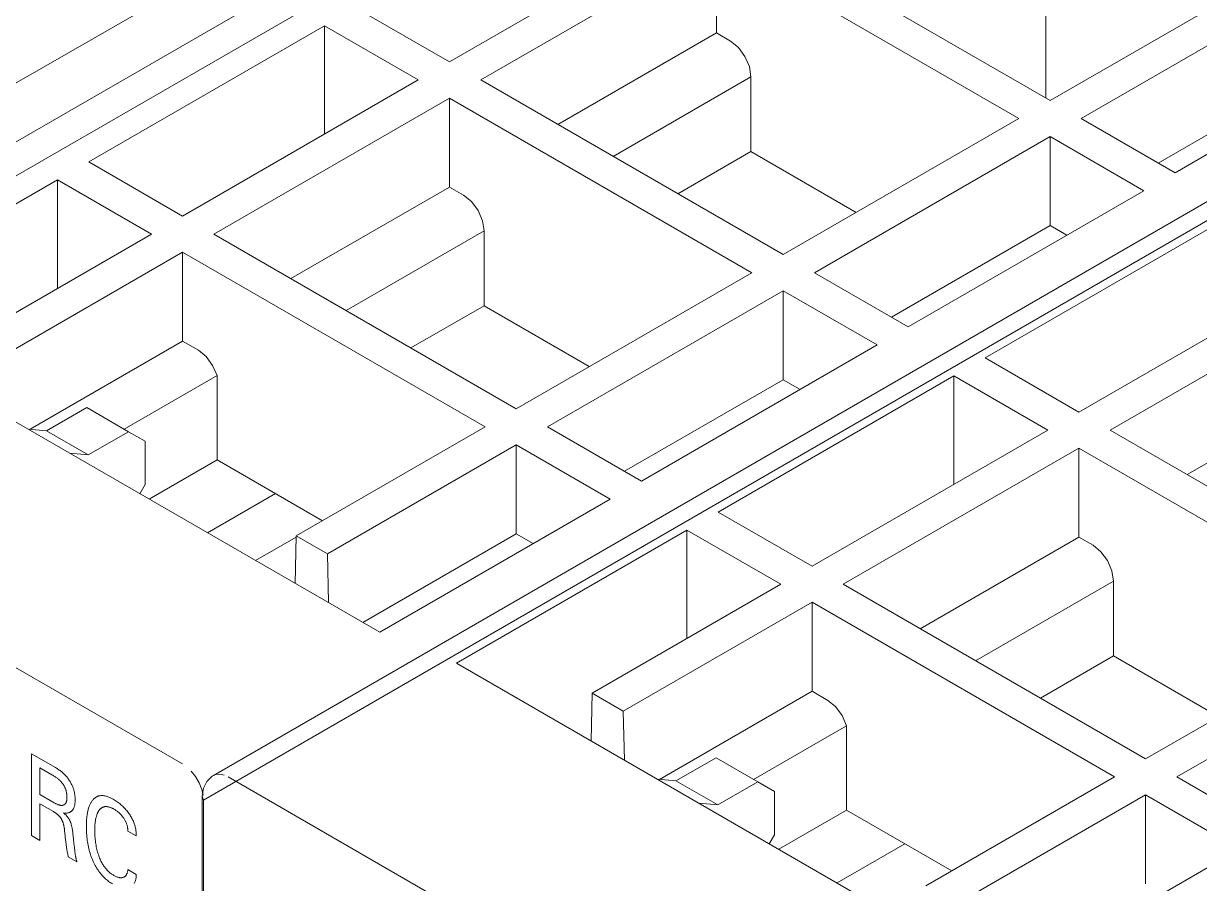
# Model space of a CAD drawing. Header units: inches. Extents: x 67248 to 85686, y -40174 to -31152.
# Drawn here: x 82465.76 to 82487.29, y -32902.73 to -32886.99 of the extents above; entities that cross this region are included whole.
import ezdxf

# ---------------------------------------------------------------- set-up
doc = ezdxf.new("R2010")
doc.units = ezdxf.units.IN
doc.header["$MEASUREMENT"] = 0

# ---------------------------------------------------------------- blocks, each defined once
blk = doc.blocks.new('ET200S')
at = {"lineweight": 0}
for p, q in [((65.08, 37.544), (110.119, 63.547)), ((65.619, 37.28), (87.186, 49.731)), ((90.406, 46.359), (90.406, 42.827)), ((80.294, 43.439), (84.29, 45.747)), ((90.477, 42.786), (85.349, 45.747)), ((84.82, 45.441), (80.824, 43.134)), ((84.82, 45.441), (84.82, 43.933)), ((84.82, 45.441), (89.947, 42.481)), ((90.477, 42.786), (94.473, 45.093)), ((76.227, 44.968), (72.201, 42.66)), ((95.002, 44.788), (91.006, 42.481)), ((80.294, 43.439), (78.702, 44.359)), ((78.173, 44.053), (74.177, 41.746)), ((78.173, 44.053), (78.173, 42.215)), ((78.173, 44.053), (79.765, 43.134)), ((84.82, 43.933), (82.13, 42.38)), ((85.06, 43.794), (84.82, 43.933)), ((92.598, 41.562), (96.594, 43.869)), ((76.291, 31.345), (97.858, 43.796)), ((85.06, 43.794), (85.192, 43.687)), ((85.192, 43.687), (85.304, 43.535)), ((85.304, 43.535), (85.378, 43.36)), ((76.122, 30.927), (97.689, 43.379)), ((85.378, 43.36), (85.404, 43.188)), ((95.002, 43.28), (92.312, 41.727)), ((75.769, 40.827), (79.765, 43.134)), ((85.951, 40.174), (80.824, 43.134)), ((85.404, 43.188), (83.067, 41.838)), ((85.404, 43.188), (85.404, 41.92)), ((80.294, 42.828), (76.298, 40.521)), ((80.294, 42.828), (80.294, 41.32)), ((80.294, 42.828), (85.422, 39.868)), ((85.951, 40.174), (89.947, 42.481)), ((92.598, 41.562), (91.006, 42.481)), ((90.477, 42.175), (86.481, 39.868)), ((90.477, 42.175), (90.477, 40.667)), ((90.477, 42.175), (92.069, 41.256)), ((84.165, 41.205), (85.404, 41.92)), ((87.19, 40.889), (85.404, 41.92)), ((75.769, 40.827), (74.177, 41.746)), ((73.648, 41.44), (69.74, 39.184)), ((73.648, 41.44), (73.648, 39.602)), ((73.648, 41.44), (75.239, 40.521)), ((80.294, 41.32), (77.604, 39.767)), ((80.534, 41.182), (80.294, 41.32)), ((80.534, 41.182), (80.667, 41.074)), ((80.667, 41.074), (80.778, 40.922)), ((88.073, 38.949), (92.069, 41.256)), ((80.778, 40.922), (80.852, 40.747)), ((80.852, 40.747), (80.879, 40.575)), ((93.37, 40.731), (89.374, 38.424)), ((72.039, 38.674), (75.239, 40.521)), ((81.426, 37.561), (76.298, 40.521)), ((80.879, 40.575), (78.542, 39.226)), ((80.879, 40.575), (80.879, 39.307)), ((90.477, 40.667), (87.787, 39.114)), ((90.762, 40.502), (90.477, 40.667)), ((75.769, 40.215), (72.569, 38.368)), ((75.769, 40.215), (75.769, 38.707)), ((75.769, 40.215), (80.896, 37.255)), ((81.426, 37.561), (85.422, 39.868)), ((88.073, 38.949), (86.481, 39.868)), ((90.966, 37.505), (94.962, 39.812)), ((85.951, 39.562), (81.955, 37.255)), ((85.951, 39.562), (85.951, 38.054)), ((85.951, 39.562), (87.543, 38.643)), ((95.491, 39.506), (91.495, 37.199)), ((79.64, 38.592), (80.879, 39.307)), ((82.664, 38.276), (80.879, 39.307)), ((79.11, 33.775), (69.74, 39.184)), ((75.769, 38.707), (73.182, 37.214)), ((76.037, 38.553), (75.769, 38.707)), ((76.037, 38.553), (76.168, 38.447)), ((83.547, 36.336), (87.543, 38.643)), ((76.168, 38.447), (76.278, 38.297)), ((76.278, 38.297), (76.353, 38.124)), ((90.966, 37.505), (89.374, 38.424)), ((76.353, 38.124), (74.778, 37.215)), ((76.353, 38.124), (76.353, 36.694)), ((88.845, 38.118), (84.849, 35.811)), ((88.845, 38.118), (88.845, 36.28)), ((88.845, 38.118), (90.437, 37.199)), ((85.951, 38.054), (83.261, 36.501)), ((86.237, 37.889), (85.951, 38.054)), ((95.491, 37.998), (92.801, 36.445)), ((74.143, 37.582), (73.462, 37.189)), ((74.143, 37.582), (74.85, 37.173)), ((75.769, 31.54), (65.822, 37.282)), ((73.462, 37.189), (73.148, 37.217)), ((73.462, 37.189), (74.169, 36.781)), ((74.85, 37.173), (74.169, 36.781)), ((74.85, 37.173), (75.132, 37.01)), ((77.696, 35.408), (80.896, 37.255)), ((83.547, 36.336), (81.955, 37.255)), ((86.441, 34.892), (90.437, 37.199)), ((96.623, 34.239), (91.495, 37.199)), ((75.132, 36.275), (75.132, 37.01)), ((81.426, 36.95), (78.226, 35.102)), ((81.426, 36.95), (81.426, 35.441)), ((81.426, 36.95), (83.018, 36.03)), ((90.966, 36.893), (86.97, 34.586)), ((90.966, 36.893), (90.966, 35.385)), ((90.966, 36.893), (96.094, 33.933)), ((74.169, 36.781), (73.855, 36.809)), ((75.203, 36.03), (76.353, 36.694)), ((78.139, 35.663), (76.353, 36.694)), ((75.132, 36.275), (75.044, 36.122)), ((76.193, 35.459), (77.343, 36.123)), ((79.11, 33.775), (83.018, 36.03)), ((86.441, 34.892), (84.849, 35.811)), ((84.319, 35.505), (80.412, 33.25)), ((84.319, 35.505), (84.319, 33.667)), ((84.319, 35.505), (85.911, 34.586)), ((77.696, 35.387), (77.006, 34.989)), ((77.696, 35.408), (77.678, 34.602)), ((78.226, 35.102), (77.696, 35.408)), ((81.426, 35.441), (78.825, 33.94)), ((81.712, 35.276), (81.426, 35.441)), ((90.966, 35.385), (88.276, 33.832)), ((91.206, 35.247), (90.966, 35.385)), ((78.244, 34.275), (78.226, 35.102)), ((91.206, 35.247), (91.338, 35.139)), ((91.338, 35.139), (91.45, 34.987)), ((91.45, 34.987), (91.524, 34.812)), ((91.524, 34.812), (91.55, 34.64)), ((82.711, 32.739), (85.911, 34.586)), ((92.097, 31.626), (86.97, 34.586)), ((91.55, 34.64), (89.214, 33.291)), ((91.55, 34.64), (91.55, 33.372)), ((86.441, 34.281), (83.24, 32.433)), ((86.441, 34.281), (86.441, 32.772)), ((86.441, 34.281), (91.568, 31.32)), ((92.097, 31.626), (96.094, 33.933)), ((96.623, 33.627), (92.627, 31.32)), ((90.312, 32.657), (91.55, 33.372)), ((93.336, 32.341), (91.55, 33.372)), ((89.782, 27.84), (80.412, 33.25)), ((82.693, 31.933), (82.711, 32.739)), ((83.24, 32.433), (82.711, 32.739)), ((86.441, 32.772), (83.854, 31.279)), ((86.708, 32.618), (86.441, 32.772)), ((86.708, 32.618), (86.839, 32.512)), ((86.839, 32.512), (86.95, 32.362)), ((83.24, 32.433), (83.259, 31.606)), ((86.95, 32.362), (87.025, 32.189)), ((87.025, 32.189), (85.45, 31.28)), ((87.025, 32.189), (87.025, 30.759)), ((73.208, 30.326), (73.208, 31.714)), ((73.208, 31.714), (73.615, 31.479)), ((84.814, 31.647), (84.134, 31.254)), ((84.814, 31.647), (85.521, 31.239)), ((73.348, 31.476), (73.348, 31.024)), ((73.554, 31.357), (73.348, 31.476)), ((75.986, 31.328), (75.913, 31.421)), ((76.048, 31.22), (75.986, 31.328)), ((76.178, 31.243), (76.271, 31.333)), ((76.271, 31.333), (76.291, 31.345)), ((76.324, 31.36), (76.291, 31.345)), ((76.398, 31.368), (76.324, 31.36)), ((76.473, 31.352), (76.398, 31.368)), ((86.441, 25.605), (76.541, 31.32)), ((88.368, 29.473), (91.568, 31.32)), ((94.219, 30.401), (92.627, 31.32)), ((76.092, 31.11), (76.048, 31.22)), ((76.116, 31.01), (76.092, 31.11)), ((76.1, 30.994), (76.121, 31.132)), ((76.121, 31.132), (76.178, 31.243)), ((84.134, 31.254), (83.82, 31.282)), ((84.134, 31.254), (84.841, 30.846)), ((85.521, 31.239), (84.841, 30.846)), ((85.521, 31.239), (85.804, 31.075)), ((73.348, 31.024), (73.591, 30.884)), ((76.1, 30.994), (76.1, -34.49)), ((76.122, 30.927), (76.1, 30.994)), ((76.122, -34.556), (76.122, 30.927)), ((85.804, 30.34), (85.804, 31.075)), ((92.097, 31.015), (88.897, 29.167)), ((92.097, 31.015), (92.097, 29.507)), ((92.097, 31.015), (93.689, 30.096)), ((73.348, 30.867), (73.348, 30.245)), ((73.578, 30.734), (73.348, 30.867)), ((84.841, 30.846), (84.527, 30.874)), ((85.875, 30.096), (87.025, 30.759)), ((88.811, 29.728), (87.025, 30.759)), ((73.348, 30.245), (73.208, 30.326)), ((73.774, 30.354), (73.767, 30.416)), ((74.984, 30.321), (74.841, 30.404)), ((85.804, 30.34), (85.716, 30.187)), ((73.934, 30.127), (73.942, 30.062)), ((86.865, 29.524), (88.015, 30.188)), ((73.976, 29.884), (73.827, 29.969)), ((73.954, 29.978), (73.949, 30.011)), ((89.782, 27.84), (93.689, 30.096)), ((74.841, 29.751), (74.984, 29.669))]:
    blk.add_line(p, q, dxfattribs=at)
for points in [[(73.554, 31.357), (73.566, 31.35), (73.578, 31.342), (73.59, 31.335), (73.602, 31.327), (73.614, 31.319), (73.626, 31.311), (73.635, 31.304), (73.645, 31.297), (73.655, 31.289), (73.664, 31.281), (73.674, 31.273), (73.684, 31.264), (73.69, 31.258), (73.697, 31.251), (73.703, 31.245), (73.71, 31.238), (73.716, 31.231), (73.722, 31.223), (73.728, 31.216), (73.734, 31.208), (73.739, 31.201), (73.745, 31.193), (73.75, 31.185), (73.755, 31.177), (73.759, 31.169), (73.764, 31.161), (73.768, 31.152), (73.772, 31.144), (73.776, 31.135), (73.78, 31.126), (73.783, 31.117), (73.786, 31.108), (73.789, 31.099), (73.792, 31.09), (73.794, 31.081), (73.796, 31.072), (73.798, 31.063), (73.8, 31.053), (73.802, 31.042), (73.804, 31.032), (73.805, 31.022), (73.806, 31.012), (73.806, 31.003), (73.807, 30.993), (73.807, 30.983), (73.807, 30.974), (73.807, 30.965), (73.807, 30.956), (73.806, 30.947), (73.805, 30.939), (73.805, 30.931), (73.803, 30.922), (73.802, 30.915), (73.801, 30.909), (73.799, 30.904), (73.798, 30.899), (73.796, 30.894), (73.795, 30.889), (73.793, 30.885), (73.791, 30.88), (73.788, 30.876), (73.786, 30.872), (73.783, 30.868), (73.78, 30.865), (73.777, 30.861), (73.774, 30.858), (73.771, 30.856), (73.767, 30.853), (73.764, 30.85), (73.76, 30.848), (73.756, 30.846), (73.752, 30.845), (73.748, 30.843), (73.744, 30.842), (73.739, 30.841), (73.735, 30.84), (73.73, 30.839), (73.726, 30.839), (73.721, 30.838), (73.716, 30.838), (73.711, 30.838), (73.705, 30.839), (73.699, 30.84), (73.692, 30.841), (73.686, 30.842), (73.679, 30.844), (73.673, 30.846), (73.666, 30.848), (73.659, 30.85), (73.652, 30.853), (73.642, 30.857), (73.632, 30.862), (73.622, 30.867), (73.612, 30.872), (73.602, 30.878), (73.591, 30.884)], [(73.745, 30.71), (73.755, 30.709), (73.765, 30.708), (73.775, 30.707), (73.784, 30.707), (73.793, 30.707), (73.802, 30.707), (73.811, 30.708), (73.82, 30.71), (73.828, 30.711), (73.836, 30.714), (73.844, 30.716), (73.852, 30.719), (73.858, 30.722), (73.864, 30.725), (73.87, 30.729), (73.875, 30.733), (73.881, 30.737), (73.886, 30.741), (73.891, 30.746), (73.896, 30.751), (73.9, 30.756), (73.905, 30.761), (73.909, 30.768), (73.914, 30.775), (73.918, 30.782), (73.922, 30.79), (73.925, 30.798), (73.928, 30.806), (73.931, 30.814), (73.934, 30.823), (73.936, 30.832), (73.939, 30.842), (73.941, 30.853), (73.942, 30.863), (73.944, 30.874), (73.945, 30.885), (73.946, 30.896), (73.946, 30.908), (73.947, 30.92), (73.947, 30.931), (73.947, 30.944), (73.946, 30.957), (73.946, 30.97), (73.945, 30.983), (73.944, 30.996), (73.942, 31.009), (73.94, 31.023), (73.938, 31.036), (73.936, 31.05), (73.933, 31.064), (73.929, 31.078), (73.926, 31.092), (73.922, 31.106), (73.917, 31.12), (73.912, 31.134), (73.907, 31.148), (73.901, 31.162), (73.895, 31.175), (73.889, 31.189), (73.882, 31.202), (73.875, 31.216), (73.868, 31.229), (73.86, 31.242), (73.852, 31.254), (73.844, 31.267), (73.836, 31.279), (73.827, 31.292), (73.818, 31.304), (73.809, 31.315), (73.799, 31.327), (73.789, 31.338), (73.78, 31.348), (73.769, 31.36), (73.759, 31.37), (73.748, 31.381), (73.737, 31.391), (73.726, 31.401), (73.715, 31.41), (73.703, 31.419), (73.691, 31.429), (73.678, 31.438), (73.666, 31.447), (73.653, 31.455), (73.641, 31.464), (73.628, 31.471), (73.615, 31.479)], [(74.984, 30.321), (74.984, 30.335), (74.984, 30.349), (74.983, 30.363), (74.982, 30.378), (74.98, 30.392), (74.978, 30.407), (74.976, 30.422), (74.973, 30.438), (74.97, 30.453), (74.966, 30.469), (74.962, 30.485), (74.958, 30.501), (74.953, 30.517), (74.947, 30.533), (74.941, 30.548), (74.935, 30.564), (74.928, 30.58), (74.921, 30.596), (74.913, 30.611), (74.904, 30.627), (74.896, 30.642), (74.887, 30.657), (74.877, 30.672), (74.868, 30.687), (74.858, 30.701), (74.846, 30.718), (74.834, 30.734), (74.821, 30.75), (74.808, 30.765), (74.795, 30.78), (74.782, 30.794), (74.768, 30.809), (74.753, 30.823), (74.738, 30.836), (74.724, 30.849), (74.709, 30.862), (74.694, 30.874), (74.677, 30.887), (74.661, 30.899), (74.644, 30.91), (74.627, 30.921), (74.61, 30.932), (74.594, 30.942), (74.581, 30.949), (74.568, 30.956), (74.555, 30.962), (74.542, 30.969), (74.529, 30.974), (74.516, 30.98), (74.503, 30.985), (74.49, 30.989), (74.477, 30.993), (74.465, 30.996), (74.452, 30.999), (74.442, 31.001), (74.432, 31.003), (74.421, 31.004), (74.411, 31.005), (74.401, 31.005), (74.391, 31.005), (74.382, 31.004), (74.372, 31.003), (74.363, 31.002), (74.354, 31), (74.345, 30.998), (74.336, 30.995), (74.327, 30.992), (74.318, 30.988), (74.31, 30.984), (74.301, 30.979), (74.293, 30.974), (74.286, 30.969), (74.278, 30.963), (74.271, 30.957), (74.264, 30.95), (74.257, 30.944), (74.25, 30.936), (74.244, 30.929), (74.237, 30.92), (74.23, 30.91), (74.223, 30.9), (74.217, 30.89), (74.21, 30.879), (74.205, 30.868), (74.199, 30.857), (74.194, 30.846), (74.189, 30.834), (74.184, 30.822), (74.179, 30.806), (74.174, 30.79), (74.169, 30.774), (74.165, 30.758), (74.161, 30.741), (74.157, 30.724), (74.154, 30.706), (74.151, 30.689), (74.149, 30.671), (74.146, 30.648), (74.143, 30.624), (74.141, 30.6), (74.139, 30.576), (74.138, 30.552), (74.137, 30.527), (74.137, 30.502), (74.137, 30.477)], [(73.578, 30.734), (73.585, 30.73), (73.592, 30.726), (73.599, 30.722), (73.605, 30.717), (73.612, 30.713), (73.619, 30.708), (73.625, 30.703), (73.632, 30.698), (73.638, 30.693), (73.643, 30.689), (73.649, 30.684), (73.654, 30.679), (73.66, 30.674), (73.665, 30.669), (73.671, 30.663), (73.676, 30.658), (73.68, 30.653), (73.685, 30.648), (73.689, 30.642), (73.694, 30.637), (73.698, 30.631), (73.702, 30.626), (73.706, 30.62), (73.709, 30.614), (73.713, 30.608), (73.716, 30.602), (73.719, 30.596), (73.722, 30.59), (73.725, 30.584), (73.728, 30.578), (73.731, 30.572), (73.733, 30.566), (73.736, 30.559), (73.739, 30.551), (73.742, 30.543), (73.744, 30.535), (73.747, 30.526), (73.749, 30.518), (73.751, 30.51), (73.753, 30.502), (73.755, 30.493), (73.757, 30.484), (73.759, 30.474), (73.761, 30.464), (73.762, 30.454), (73.764, 30.445), (73.765, 30.435), (73.766, 30.426), (73.767, 30.416)], [(73.934, 30.127), (73.926, 30.195), (73.918, 30.271), (73.914, 30.312), (73.909, 30.354), (73.907, 30.371), (73.905, 30.388), (73.903, 30.405), (73.901, 30.422), (73.898, 30.439), (73.895, 30.457), (73.892, 30.469), (73.89, 30.48), (73.887, 30.492), (73.884, 30.504), (73.881, 30.516), (73.877, 30.528), (73.874, 30.54), (73.87, 30.55), (73.867, 30.559), (73.863, 30.568), (73.859, 30.577), (73.855, 30.586), (73.85, 30.595), (73.846, 30.604), (73.841, 30.612), (73.836, 30.619), (73.831, 30.627), (73.825, 30.634), (73.82, 30.641), (73.813, 30.649), (73.807, 30.656), (73.8, 30.663), (73.793, 30.67), (73.786, 30.676), (73.778, 30.684), (73.77, 30.691), (73.762, 30.698), (73.753, 30.704), (73.745, 30.71)], [(74.285, 30.534), (74.288, 30.562), (74.29, 30.575), (74.292, 30.588), (74.294, 30.601), (74.297, 30.614), (74.299, 30.626), (74.302, 30.639), (74.306, 30.651), (74.309, 30.663), (74.313, 30.675), (74.316, 30.684), (74.319, 30.693), (74.323, 30.701), (74.327, 30.71), (74.331, 30.718), (74.335, 30.726), (74.339, 30.734), (74.344, 30.742), (74.349, 30.749), (74.354, 30.756), (74.358, 30.762), (74.362, 30.767), (74.367, 30.772), (74.371, 30.777), (74.376, 30.781), (74.381, 30.786), (74.386, 30.79), (74.391, 30.794), (74.397, 30.797), (74.402, 30.801), (74.408, 30.804), (74.414, 30.806), (74.42, 30.809), (74.426, 30.811), (74.432, 30.813), (74.438, 30.814), (74.444, 30.816), (74.45, 30.817), (74.457, 30.817), (74.463, 30.818), (74.47, 30.818), (74.477, 30.818), (74.484, 30.817), (74.49, 30.817), (74.497, 30.816), (74.505, 30.814), (74.513, 30.813), (74.521, 30.811), (74.53, 30.808), (74.538, 30.805), (74.547, 30.802), (74.556, 30.799), (74.564, 30.795), (74.573, 30.791), (74.582, 30.787), (74.591, 30.783), (74.599, 30.778), (74.608, 30.773), (74.618, 30.767), (74.628, 30.761), (74.638, 30.754), (74.647, 30.748), (74.657, 30.74), (74.667, 30.733), (74.676, 30.726), (74.685, 30.718), (74.693, 30.71), (74.702, 30.702), (74.711, 30.694), (74.719, 30.685), (74.727, 30.676), (74.735, 30.668), (74.743, 30.658), (74.75, 30.649), (74.757, 30.639), (74.764, 30.629), (74.771, 30.62), (74.778, 30.609), (74.784, 30.599), (74.79, 30.589), (74.796, 30.578), (74.802, 30.568), (74.807, 30.557), (74.811, 30.546), (74.816, 30.535), (74.82, 30.525), (74.823, 30.514), (74.827, 30.503), (74.83, 30.492), (74.832, 30.482), (74.834, 30.472), (74.836, 30.463), (74.837, 30.455), (74.838, 30.446), (74.839, 30.437), (74.84, 30.428), (74.84, 30.42), (74.841, 30.412), (74.841, 30.404)], [(74.841, 29.751), (74.839, 29.74), (74.838, 29.728), (74.836, 29.717), (74.833, 29.706), (74.83, 29.696), (74.827, 29.686), (74.823, 29.678), (74.82, 29.671), (74.817, 29.664), (74.813, 29.658), (74.808, 29.652), (74.804, 29.646), (74.799, 29.641), (74.794, 29.636), (74.789, 29.632), (74.783, 29.628), (74.777, 29.625), (74.771, 29.622), (74.765, 29.619), (74.758, 29.617), (74.751, 29.615), (74.744, 29.614), (74.736, 29.613), (74.728, 29.612), (74.721, 29.612), (74.713, 29.613), (74.704, 29.613), (74.696, 29.615), (74.687, 29.617), (74.678, 29.619), (74.669, 29.621), (74.66, 29.624), (74.649, 29.629), (74.637, 29.634), (74.625, 29.639), (74.613, 29.646), (74.602, 29.652), (74.59, 29.659), (74.578, 29.667), (74.566, 29.675), (74.554, 29.683), (74.543, 29.692), (74.531, 29.701), (74.52, 29.711), (74.509, 29.722), (74.497, 29.733), (74.487, 29.743), (74.477, 29.755), (74.467, 29.766), (74.457, 29.778), (74.448, 29.79), (74.439, 29.803), (74.43, 29.816), (74.421, 29.829), (74.413, 29.842), (74.403, 29.859), (74.394, 29.876), (74.385, 29.893), (74.377, 29.911), (74.369, 29.928), (74.362, 29.946), (74.355, 29.964), (74.348, 29.982), (74.34, 30.004), (74.333, 30.026), (74.327, 30.048), (74.321, 30.07), (74.315, 30.092), (74.31, 30.114), (74.305, 30.138), (74.301, 30.163), (74.297, 30.187), (74.293, 30.211), (74.29, 30.235), (74.288, 30.259), (74.285, 30.286), (74.283, 30.313), (74.282, 30.339), (74.281, 30.365), (74.28, 30.391), (74.28, 30.417), (74.28, 30.441), (74.281, 30.465), (74.282, 30.488), (74.283, 30.511), (74.285, 30.534)], [(73.774, 30.354), (73.777, 30.328), (73.78, 30.301), (73.789, 30.222)], [(74.137, 30.477), (74.137, 30.449), (74.138, 30.42), (74.139, 30.391), (74.14, 30.361), (74.143, 30.332), (74.145, 30.302), (74.149, 30.271), (74.152, 30.245), (74.156, 30.218), (74.161, 30.191), (74.166, 30.164), (74.171, 30.136), (74.178, 30.109), (74.185, 30.081), (74.191, 30.056), (74.199, 30.031), (74.207, 30.006), (74.215, 29.981), (74.224, 29.956), (74.234, 29.931), (74.245, 29.907), (74.254, 29.885), (74.264, 29.863), (74.275, 29.842), (74.286, 29.821), (74.298, 29.8), (74.31, 29.779), (74.323, 29.759), (74.336, 29.739), (74.349, 29.72), (74.363, 29.702), (74.377, 29.684), (74.392, 29.667), (74.406, 29.65), (74.422, 29.633), (74.437, 29.618), (74.452, 29.603), (74.468, 29.589), (74.483, 29.576), (74.499, 29.563), (74.514, 29.551), (74.53, 29.539), (74.546, 29.528), (74.562, 29.518), (74.578, 29.508)], [(74.949, 29.515), (74.955, 29.524), (74.959, 29.535), (74.964, 29.546), (74.968, 29.557), (74.971, 29.569), (74.975, 29.582), (74.977, 29.596), (74.98, 29.61), (74.981, 29.624), (74.983, 29.639), (74.984, 29.653), (74.984, 29.669)], [(73.789, 30.222), (73.793, 30.182), (73.796, 30.156)], [(73.796, 30.156), (73.798, 30.143), (73.8, 30.13), (73.801, 30.117), (73.803, 30.104), (73.805, 30.092), (73.807, 30.079), (73.81, 30.066), (73.811, 30.06), (73.813, 30.053), (73.817, 30.033)], [(73.817, 30.033), (73.819, 30.026), (73.82, 30.02), (73.822, 30.013), (73.823, 30.006), (73.824, 29.999), (73.825, 29.992), (73.826, 29.984), (73.827, 29.977), (73.827, 29.969)], [(73.949, 30.011), (73.946, 30.031), (73.944, 30.041), (73.943, 30.051), (73.942, 30.062)], [(73.966, 29.921), (73.965, 29.924), (73.964, 29.927), (73.963, 29.931), (73.962, 29.936), (73.96, 29.942), (73.959, 29.948), (73.958, 29.954), (73.957, 29.96), (73.956, 29.966), (73.955, 29.972), (73.954, 29.978)], [(73.976, 29.884), (73.975, 29.887), (73.975, 29.891), (73.974, 29.894), (73.973, 29.898), (73.972, 29.901), (73.971, 29.905), (73.97, 29.908), (73.969, 29.911), (73.966, 29.921)]]:
    blk.add_lwpolyline(points, dxfattribs=at)

msp = doc.modelspace()

# ---------------------------------------------------------------- block references
at = {"xscale": 1.08, "yscale": 1.08, "zscale": 1.08}
msp.add_blockref('ET200S', (82386.84, -32934.605, 0.332), dxfattribs=at)

doc.saveas('drawing.dxf')
